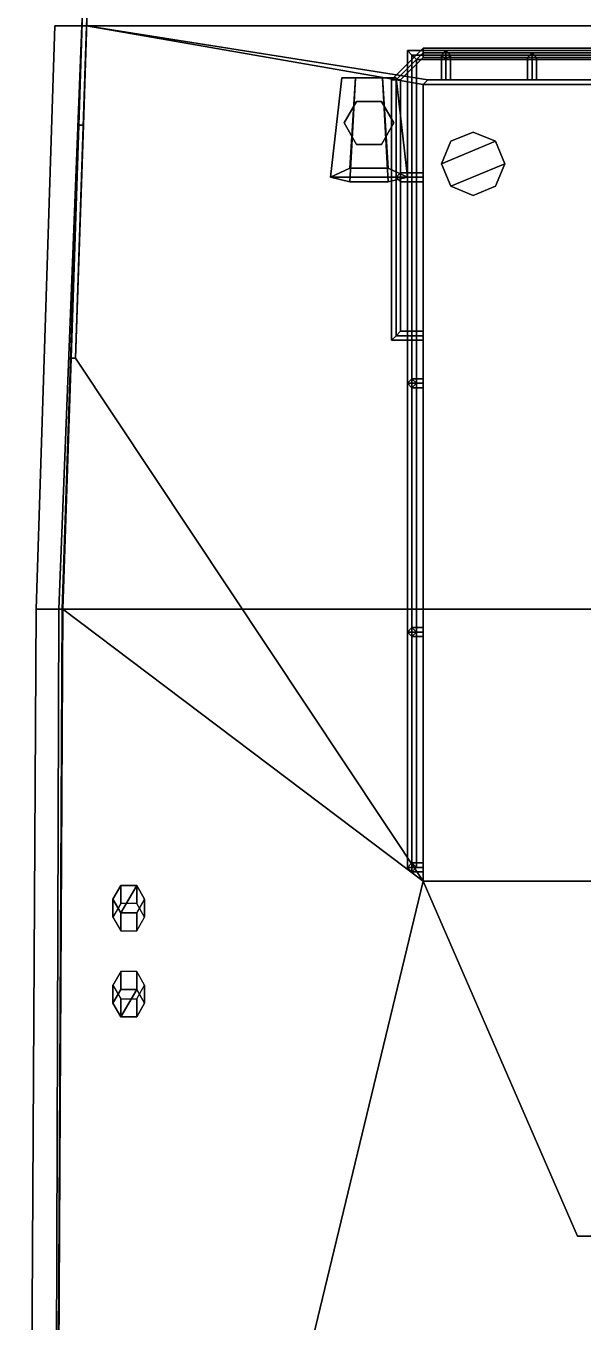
# Model space of a CAD drawing. Extents: x -2.9 to 2.9, y -19.2 to 18.7.
# Drawn here: x -2.93 to -0.47, y -2.79 to 2.94 of the extents above; entities that cross this region are included whole.
import ezdxf

# ---------------------------------------------------------------- set-up
doc = ezdxf.new("R2010")
doc.units = 0
doc.layers.get('0').update_dxf_attribs({"linetype": 'CONTINUOUS'})
doc.layers.add('TMP', color=6, linetype='CONTINUOUS')

msp = doc.modelspace()

# ---------------------------------------------------------------- linework, layer by layer
for points in [[(-2.58, 6.22, 1.4), (-2.568, 5.1164, 0.78), (-2.6867, 2.9389, 0.78), (-2.7, 2.5, 1.14)], [(-2.56, 6.22, 1.4), (-2.58, 6.22, 1.4), (-2.7, 2.5, 1.14), (-2.68, 2.5, 1.14)], [(0, 2.9389, -1.644), (-2.6867, 2.9389, -1.5084), (-2.568, 5.1164, -1.466), (0, 5.1164, -1.644)], [(-2.568, 5.1164, 0.52), (-2.568, 5.1164, -1.466), (-2.6867, 2.9389, -1.5084), (-2.6867, 2.9389, 0.52)], [(-2.568, 5.1164, 0.78), (-2.568, 5.1164, 0.73), (-2.6867, 2.9389, 0.73), (-2.6867, 2.9389, 0.78)], [(2.548, 5.1164, 0.78), (-2.548, 5.1164, 0.78), (-2.6667, 2.9389, 0.78), (2.6667, 2.9389, 0.78)], [(-2.8067, 2.9389, 0.73), (-2.8882, 0.3614, 0.73), (-2.7718, 0.3614, 0.73), (-2.6867, 2.9389, 0.73)], [(-2.8882, 0.3614, 0.52), (-2.8882, 0.3614, 0.73), (-2.8067, 2.9389, 0.73), (-2.8067, 2.9389, 0.52)], [(-2.6867, 2.9389, 0.52), (-2.7733, 0.3614, 0.52), (-2.8882, 0.3614, 0.52), (-2.8067, 2.9389, 0.52)], [(0, 0.3614, -1.644), (-2.7884, 0.3614, -1.5677), (-2.6867, 2.9389, -1.5084), (0, 2.9389, -1.644)], [(-2.6867, 2.9389, 0.52), (-2.6867, 2.9389, -1.5084), (-2.7884, 0.3614, -1.5677), (-2.7733, 0.3614, 0.52)], [(-2.6867, 2.9389, 0.78), (-2.6867, 2.9389, 0.73), (-2.7718, 0.3614, 0.73), (-2.7714, 0.3614, 0.78)], [(-2.7, 2.5, 1.14), (-2.6867, 2.9389, 0.78), (-2.735, 1.47, 0.78), (-2.7, 2.5, 1.14)], [(-1.18, 2.68, 0.78), (-2.6667, 2.9389, 0.78), (-2.715, 1.47, 0.78), (-1.18, -0.84, 0.78)], [(2.6667, 2.9389, 0.78), (-2.6667, 2.9389, 0.78), (-1.16, 2.7, 0.78), (1.16, 2.7, 0.78)], [(-1.16, 2.7, 0.78), (-2.6667, 2.9389, 0.78), (-2.6667, 2.9389, 0.78), (-1.18, 2.68, 0.78)], [(-1.18, 2.82, 1.8), (-1.18, 2.84, 1.78), (-1.32, 2.7, 1.78), (-1.3, 2.7, 1.8)], [(-1.18, 2.84, 1.78), (-1.18, 2.82, 1.76), (-1.3, 2.7, 1.76), (-1.32, 2.7, 1.78)], [(-1.18, 2.8, 1.78), (-1.18, 2.82, 1.8), (-1.3, 2.7, 1.8), (-1.28, 2.7, 1.78)], [(-1.18, 2.82, 1.76), (-1.18, 2.8, 1.78), (-1.28, 2.7, 1.78), (-1.3, 2.7, 1.76)], [(-1.25, 2.83, 2.88), (-1.23, 2.81, 2.86), (-1.23, -0.76, 2.86), (-1.25, -0.78, 2.88)], [(-1.23, 2.81, 2.9), (-1.25, 2.83, 2.88), (-1.25, -0.78, 2.88), (-1.23, -0.8, 2.9)], [(-1.25, 2.83, 2.88), (-1.23, 2.81, 2.9), (1.23, 2.81, 2.9), (1.25, 2.83, 2.88)], [(-1.23, 2.81, 2.86), (-1.25, 2.83, 2.88), (1.25, 2.83, 2.88), (1.23, 2.81, 2.86)], [(-1.23, 2.81, 2.86), (-1.21, 2.79, 2.88), (-1.21, -0.78, 2.88), (-1.23, -0.76, 2.86)], [(-1.21, 2.79, 2.88), (-1.23, 2.81, 2.9), (-1.23, -0.8, 2.9), (-1.21, -0.78, 2.88)], [(-1.23, 2.81, 2.9), (-1.21, 2.79, 2.88), (1.21, 2.79, 2.88), (1.23, 2.81, 2.9)], [(-1.21, 2.79, 2.88), (-1.23, 2.81, 2.86), (1.23, 2.81, 2.86), (1.21, 2.79, 2.88)], [(1.18, 2.82, 1.8), (1.18, 2.84, 1.78), (-1.18, 2.84, 1.78), (-1.18, 2.82, 1.8)], [(1.18, 2.84, 1.78), (1.18, 2.82, 1.76), (-1.18, 2.82, 1.76), (-1.18, 2.84, 1.78)], [(1.18, 2.8, 1.78), (1.18, 2.82, 1.8), (-1.18, 2.82, 1.8), (-1.18, 2.8, 1.78)], [(1.18, 2.82, 1.76), (1.18, 2.8, 1.78), (-1.18, 2.8, 1.78), (-1.18, 2.82, 1.76)], [(-1.08, 2.83, 2.63), (-1.1, 2.81, 2.65), (-1.1, 2.81, 2.86), (-1.08, 2.83, 2.88)], [(-1.08, 2.7, 2.63), (-1.1, 2.7, 2.65), (-1.1, 2.81, 2.65), (-1.08, 2.83, 2.63)], [(-1.1, 2.81, 2.65), (-1.08, 2.79, 2.67), (-1.08, 2.79, 2.88), (-1.1, 2.81, 2.86)], [(-1.1, 2.7, 2.65), (-1.08, 2.7, 2.67), (-1.08, 2.79, 2.67), (-1.1, 2.81, 2.65)], [(-1.06, 2.81, 2.65), (-1.08, 2.83, 2.63), (-1.08, 2.83, 2.88), (-1.06, 2.81, 2.86)], [(-1.06, 2.7, 2.65), (-1.08, 2.7, 2.63), (-1.08, 2.83, 2.63), (-1.06, 2.81, 2.65)], [(-1.08, 2.79, 2.67), (-1.06, 2.81, 2.65), (-1.06, 2.81, 2.86), (-1.08, 2.79, 2.88)], [(-1.08, 2.7, 2.67), (-1.06, 2.7, 2.65), (-1.06, 2.81, 2.65), (-1.08, 2.79, 2.67)], [(-0.7, 2.82, 1.8), (-0.72, 2.8, 1.78), (-0.72, 2.7, 1.78), (-0.7, 2.7, 1.8)], [(-0.72, 2.8, 1.78), (-0.7, 2.82, 1.76), (-0.7, 2.7, 1.76), (-0.72, 2.7, 1.78)], [(-0.68, 2.8, 1.78), (-0.7, 2.82, 1.8), (-0.7, 2.7, 1.8), (-0.68, 2.7, 1.78)], [(-0.7, 2.82, 1.76), (-0.68, 2.8, 1.78), (-0.68, 2.7, 1.78), (-0.7, 2.7, 1.76)], [(-1.48, 2.71, 1.2539), (-1.54, 2.71, 1.15), (-1.59, 2.27, 1.15), (-1.505, 2.25, 1.2972)], [(-1.54, 2.71, 1.15), (-1.48, 2.71, 1.0461), (-1.505, 2.31, 1.0028), (-1.59, 2.27, 1.15)], [(-1.36, 2.71, 1.0461), (-1.48, 2.71, 1.0461), (-1.54, 2.71, 1.15), (-1.3, 2.71, 1.15)], [(-1.3, 2.71, 1.15), (-1.54, 2.71, 1.15), (-1.48, 2.71, 1.2539), (-1.36, 2.71, 1.2539)], [(-1.36, 2.71, 1.2539), (-1.48, 2.71, 1.2539), (-1.505, 2.25, 1.2972), (-1.335, 2.25, 1.2972)], [(-1.48, 2.71, 1.0461), (-1.36, 2.71, 1.0461), (-1.335, 2.31, 1.0028), (-1.505, 2.31, 1.0028)], [(-1.3, 2.71, 1.15), (-1.36, 2.71, 1.2539), (-1.335, 2.25, 1.2972), (-1.25, 2.27, 1.15)], [(-1.36, 2.71, 1.0461), (-1.3, 2.71, 1.15), (-1.25, 2.27, 1.15), (-1.335, 2.31, 1.0028)], [(-1.3, 2.7, 1.8), (-1.32, 2.7, 1.78), (-1.32, 1.55, 1.78), (-1.3, 1.57, 1.8)], [(-1.32, 2.7, 1.78), (-1.3, 2.7, 1.76), (-1.3, 1.57, 1.76), (-1.32, 1.55, 1.78)], [(-1.28, 2.7, 1.78), (-1.3, 2.7, 1.8), (-1.3, 1.57, 1.8), (-1.28, 1.59, 1.78)], [(-1.3, 2.7, 1.76), (-1.28, 2.7, 1.78), (-1.28, 1.59, 1.78), (-1.3, 1.57, 1.76)], [(-1.16, 2.7, 0.78), (-1.18, 2.68, 0.78), (-1.18, 2.68, 2.68), (-1.16, 2.7, 2.68)], [(-1.16, 2.7, 2.68), (-1.18, 2.68, 2.68), (1.18, 2.68, 2.68), (1.16, 2.7, 2.68)], [(1.16, 2.7, 2.68), (1.16, 2.7, 0.78), (-1.16, 2.7, 0.78), (-1.16, 2.7, 2.68)], [(-1.18, 2.68, 2.68), (-1.18, -0.84, 2.68), (1.18, -0.84, 2.68), (1.18, 2.68, 2.68)], [(-1.18, 2.68, 0.78), (-1.18, -0.84, 0.78), (-1.18, -0.84, 2.68), (-1.18, 2.68, 2.68)], [(-1.475, 2.6053, 0.78), (-1.53, 2.51, 0.78), (-1.53, 2.51, 1.11), (-1.475, 2.6053, 1.04)], [(-1.365, 2.6053, 0.78), (-1.475, 2.6053, 0.78), (-1.475, 2.6053, 1.04), (-1.365, 2.6053, 1.04)], [(-1.31, 2.51, 0.78), (-1.365, 2.6053, 0.78), (-1.365, 2.6053, 1.04), (-1.31, 2.51, 1.11)], [(-2.68, 2.5, 1.14), (-2.7, 2.5, 1.14), (-2.735, 1.47, 0.78), (-2.715, 1.47, 0.78)], [(-1.53, 2.51, 0.78), (-1.475, 2.4147, 0.78), (-1.475, 2.4147, 1.02), (-1.53, 2.51, 1.11)], [(-1.365, 2.4147, 0.78), (-1.31, 2.51, 0.78), (-1.31, 2.51, 1.11), (-1.365, 2.4147, 1.02)], [(-1.1, 2.33, 2.95), (-0.861, 2.429, 2.95), (-0.96, 2.47, 2.95), (-1.059, 2.429, 2.95)], [(-1.059, 2.429, 2.95), (-0.96, 2.47, 2.95), (-0.96, 2.47, 2.68), (-1.059, 2.429, 2.68)], [(-0.96, 2.47, 2.95), (-0.861, 2.429, 2.95), (-0.861, 2.429, 2.68), (-0.96, 2.47, 2.68)], [(-1.475, 2.4147, 0.78), (-1.365, 2.4147, 0.78), (-1.365, 2.4147, 1.02), (-1.475, 2.4147, 1.02)], [(-1.1, 2.33, 2.95), (-1.059, 2.429, 2.95), (-1.059, 2.429, 2.68), (-1.1, 2.33, 2.68)], [(-1.059, 2.231, 2.95), (-0.82, 2.33, 2.95), (-0.861, 2.429, 2.95), (-1.1, 2.33, 2.95)], [(-0.861, 2.429, 2.95), (-0.82, 2.33, 2.95), (-0.82, 2.33, 2.68), (-0.861, 2.429, 2.68)], [(-1.25, 2.27, 1.15), (-1.59, 2.27, 1.15), (-1.505, 2.31, 1.0028), (-1.335, 2.31, 1.0028)], [(-1.059, 2.231, 2.95), (-1.1, 2.33, 2.95), (-1.1, 2.33, 2.68), (-1.059, 2.231, 2.68)], [(-0.96, 2.19, 2.95), (-0.861, 2.231, 2.95), (-0.82, 2.33, 2.95), (-1.059, 2.231, 2.95)], [(-0.82, 2.33, 2.95), (-0.861, 2.231, 2.95), (-0.861, 2.231, 2.68), (-0.82, 2.33, 2.68)], [(-1.335, 2.25, 1.2972), (-1.505, 2.25, 1.2972), (-1.59, 2.27, 1.15), (-1.25, 2.27, 1.15)], [(-1.18, 2.27, 1.8), (-1.18, 2.29, 1.78), (-1.28, 2.29, 1.78), (-1.3, 2.27, 1.8)], [(-1.18, 2.29, 1.78), (-1.18, 2.27, 1.76), (-1.3, 2.27, 1.76), (-1.28, 2.29, 1.78)], [(-1.18, 2.25, 1.78), (-1.18, 2.27, 1.8), (-1.3, 2.27, 1.8), (-1.28, 2.25, 1.78)], [(-1.18, 2.27, 1.76), (-1.18, 2.25, 1.78), (-1.28, 2.25, 1.78), (-1.3, 2.27, 1.76)], [(-0.96, 2.19, 2.95), (-1.059, 2.231, 2.95), (-1.059, 2.231, 2.68), (-0.96, 2.19, 2.68)], [(-0.861, 2.231, 2.95), (-0.96, 2.19, 2.95), (-0.96, 2.19, 2.68), (-0.861, 2.231, 2.68)], [(-1.18, 1.55, 1.78), (-1.18, 1.57, 1.8), (-1.3, 1.57, 1.8), (-1.32, 1.55, 1.78)], [(-1.18, 1.57, 1.76), (-1.18, 1.55, 1.78), (-1.32, 1.55, 1.78), (-1.3, 1.57, 1.76)], [(-1.18, 1.57, 1.8), (-1.18, 1.59, 1.78), (-1.28, 1.59, 1.78), (-1.3, 1.57, 1.8)], [(-1.18, 1.59, 1.78), (-1.18, 1.57, 1.76), (-1.3, 1.57, 1.76), (-1.28, 1.59, 1.78)], [(-2.715, 1.47, 0.78), (-2.735, 1.47, 0.78), (-2.7714, 0.3614, 0.78), (-1.18, -0.84, 0.78)], [(-1.23, 1.38, 2.65), (-1.25, 1.36, 2.63), (-1.25, 1.36, 2.88), (-1.23, 1.38, 2.86)], [(-1.18, 1.38, 2.65), (-1.18, 1.36, 2.63), (-1.25, 1.36, 2.63), (-1.23, 1.38, 2.65)], [(-1.21, 1.36, 2.67), (-1.23, 1.38, 2.65), (-1.23, 1.38, 2.86), (-1.21, 1.36, 2.88)], [(-1.18, 1.36, 2.67), (-1.18, 1.38, 2.65), (-1.23, 1.38, 2.65), (-1.21, 1.36, 2.67)], [(-1.25, 1.36, 2.63), (-1.23, 1.34, 2.65), (-1.23, 1.34, 2.86), (-1.25, 1.36, 2.88)], [(-1.18, 1.36, 2.63), (-1.18, 1.34, 2.65), (-1.23, 1.34, 2.65), (-1.25, 1.36, 2.63)], [(-1.23, 1.34, 2.65), (-1.21, 1.36, 2.67), (-1.21, 1.36, 2.88), (-1.23, 1.34, 2.86)], [(-1.18, 1.34, 2.65), (-1.18, 1.36, 2.67), (-1.21, 1.36, 2.67), (-1.23, 1.34, 2.65)], [(-2.7733, 0.3614, 0.52), (-2.8138, -7.6137, 0.5), (-2.9338, -7.6137, 0.5), (-2.8882, 0.3614, 0.52)], [(-2.9338, -7.6137, 0.5), (-2.9338, -7.6137, 0.71), (-2.8882, 0.3614, 0.73), (-2.8882, 0.3614, 0.52)], [(-2.8882, 0.3614, 0.73), (-2.9338, -7.6137, 0.71), (-2.8138, -7.6137, 0.71), (-2.7718, 0.3614, 0.73)], [(0, -7.6137, -1.644), (-2.8138, -7.6137, -1.5507), (-2.7884, 0.3614, -1.5677), (0, 0.3614, -1.644)], [(-2.7733, 0.3614, 0.52), (-2.7884, 0.3614, -1.5677), (-2.8138, -7.6137, -1.5507), (-2.8138, -7.6137, 0.5)], [(-1.18, -0.84, 0.78), (-2.7714, 0.3614, 0.78), (-2.8138, -7.6137, 0.78)], [(-2.7714, 0.3614, 0.78), (-2.7718, 0.3614, 0.73), (-2.8138, -7.6137, 0.71), (-2.8138, -7.6137, 0.78)], [(-1.18, 0.28, 2.65), (-1.18, 0.26, 2.63), (-1.25, 0.26, 2.63), (-1.23, 0.28, 2.65)], [(-1.23, 0.28, 2.65), (-1.25, 0.26, 2.63), (-1.25, 0.26, 2.88), (-1.23, 0.28, 2.86)], [(-1.18, 0.26, 2.63), (-1.18, 0.24, 2.65), (-1.23, 0.24, 2.65), (-1.25, 0.26, 2.63)], [(-1.25, 0.26, 2.63), (-1.23, 0.24, 2.65), (-1.23, 0.24, 2.86), (-1.25, 0.26, 2.88)], [(-1.18, 0.26, 2.67), (-1.18, 0.28, 2.65), (-1.23, 0.28, 2.65), (-1.21, 0.26, 2.67)], [(-1.21, 0.26, 2.67), (-1.23, 0.28, 2.65), (-1.23, 0.28, 2.86), (-1.21, 0.26, 2.88)], [(-1.18, 0.24, 2.65), (-1.18, 0.26, 2.67), (-1.21, 0.26, 2.67), (-1.23, 0.24, 2.65)], [(-1.23, 0.24, 2.65), (-1.21, 0.26, 2.67), (-1.21, 0.26, 2.88), (-1.23, 0.24, 2.86)], [(-1.18, -0.76, 2.65), (-1.18, -0.78, 2.63), (-1.25, -0.78, 2.63), (-1.23, -0.76, 2.65)], [(-1.23, -0.76, 2.65), (-1.25, -0.78, 2.63), (-1.25, -0.78, 2.88), (-1.23, -0.76, 2.86)], [(-1.18, -0.78, 2.63), (-1.18, -0.8, 2.65), (-1.23, -0.8, 2.65), (-1.25, -0.78, 2.63)], [(-1.25, -0.78, 2.63), (-1.23, -0.8, 2.65), (-1.23, -0.8, 2.9), (-1.25, -0.78, 2.88)], [(-1.18, -0.78, 2.67), (-1.18, -0.76, 2.65), (-1.23, -0.76, 2.65), (-1.21, -0.78, 2.67)], [(-1.21, -0.78, 2.67), (-1.23, -0.76, 2.65), (-1.23, -0.76, 2.86), (-1.21, -0.78, 2.88)], [(-1.18, -0.8, 2.65), (-1.18, -0.78, 2.67), (-1.21, -0.78, 2.67), (-1.23, -0.8, 2.65)], [(-1.23, -0.8, 2.65), (-1.21, -0.78, 2.67), (-1.21, -0.78, 2.88), (-1.23, -0.8, 2.9)], [(1.18, -0.84, 0.78), (-1.18, -0.84, 0.78), (-2.8138, -7.6137, 0.78), (2.8138, -7.6137, 0.78)], [(-1.18, -0.84, 2.63), (-1.18, -0.84, 0.78), (1.18, -0.84, 0.78), (1.18, -0.84, 2.63)], [(-1.18, -0.84, 2.63), (-0.5, -2.41, 2.63), (-0.5, -2.41, 2.68), (-1.18, -0.84, 2.68)], [(-1.18, -0.84, 2.68), (-0.5, -2.41, 2.68), (0.5, -2.41, 2.68), (1.18, -0.84, 2.68)], [(1.18, -0.84, 2.63), (0.5, -2.41, 2.63), (-0.5, -2.41, 2.63), (-1.18, -0.84, 2.63)], [(-2.515, -0.9394, 0.78), (-2.55, -1, 0.78), (-2.55, -0.92, 1.01), (-2.515, -0.8594, 1.01)], [(-2.515, -0.8594, 1.01), (-2.55, -0.92, 1.01), (-2.515, -0.9806, 1.01), (-2.445, -0.8594, 1.01)], [(-2.445, -0.9394, 0.78), (-2.515, -0.9394, 0.78), (-2.515, -0.8594, 1.01), (-2.445, -0.8594, 1.01)], [(-2.445, -0.8594, 1.01), (-2.515, -0.9806, 1.01), (-2.445, -0.9806, 1.01), (-2.41, -0.92, 1.01)], [(-2.41, -1, 0.78), (-2.445, -0.9394, 0.78), (-2.445, -0.8594, 1.01), (-2.41, -0.92, 1.01)], [(-2.55, -1, 0.78), (-2.515, -1.0606, 0.78), (-2.515, -0.9806, 1.01), (-2.55, -0.92, 1.01)], [(-2.445, -1.0606, 0.78), (-2.41, -1, 0.78), (-2.41, -0.92, 1.01), (-2.445, -0.9806, 1.01)], [(-2.515, -1.0606, 0.78), (-2.445, -1.0606, 0.78), (-2.445, -0.9806, 1.01), (-2.515, -0.9806, 1.01)], [(-2.515, -1.2394, 0.78), (-2.55, -1.3, 0.78), (-2.55, -1.38, 1.01), (-2.515, -1.3194, 1.01)], [(-2.445, -1.2394, 0.78), (-2.515, -1.2394, 0.78), (-2.515, -1.3194, 1.01), (-2.445, -1.3194, 1.01)], [(-2.41, -1.3, 0.78), (-2.445, -1.2394, 0.78), (-2.445, -1.3194, 1.01), (-2.41, -1.38, 1.01)], [(-2.55, -1.3, 0.78), (-2.515, -1.3606, 0.78), (-2.515, -1.4406, 1.01), (-2.55, -1.38, 1.01)], [(-2.445, -1.3606, 0.78), (-2.41, -1.3, 0.78), (-2.41, -1.38, 1.01), (-2.445, -1.4406, 1.01)], [(-2.515, -1.4406, 1.01), (-2.445, -1.3194, 1.01), (-2.515, -1.3194, 1.01), (-2.55, -1.38, 1.01)], [(-2.445, -1.4406, 1.01), (-2.41, -1.38, 1.01), (-2.445, -1.3194, 1.01), (-2.515, -1.4406, 1.01)], [(-2.515, -1.3606, 0.78), (-2.445, -1.3606, 0.78), (-2.445, -1.4406, 1.01), (-2.515, -1.4406, 1.01)], [(-0.5, -2.41, 2.68), (-0.5, -2.41, 2.63), (0.5, -2.41, 2.63), (0.5, -2.41, 2.68)]]:
    msp.add_3dface(points)
at = {"layer": 'TMP'}
for points in [[(-2.68, 2.5, 1.14), (-2.6667, 2.9389, 0.78), (-2.548, 5.1164, 0.78), (-2.56, 6.22, 1.4)], [(-2.68, 2.5, 1.14), (-2.715, 1.47, 0.78), (-2.6667, 2.9389, 0.78), (-2.68, 2.5, 1.14)]]:
    msp.add_3dface(points, dxfattribs=at)

doc.saveas('drawing.dxf')
